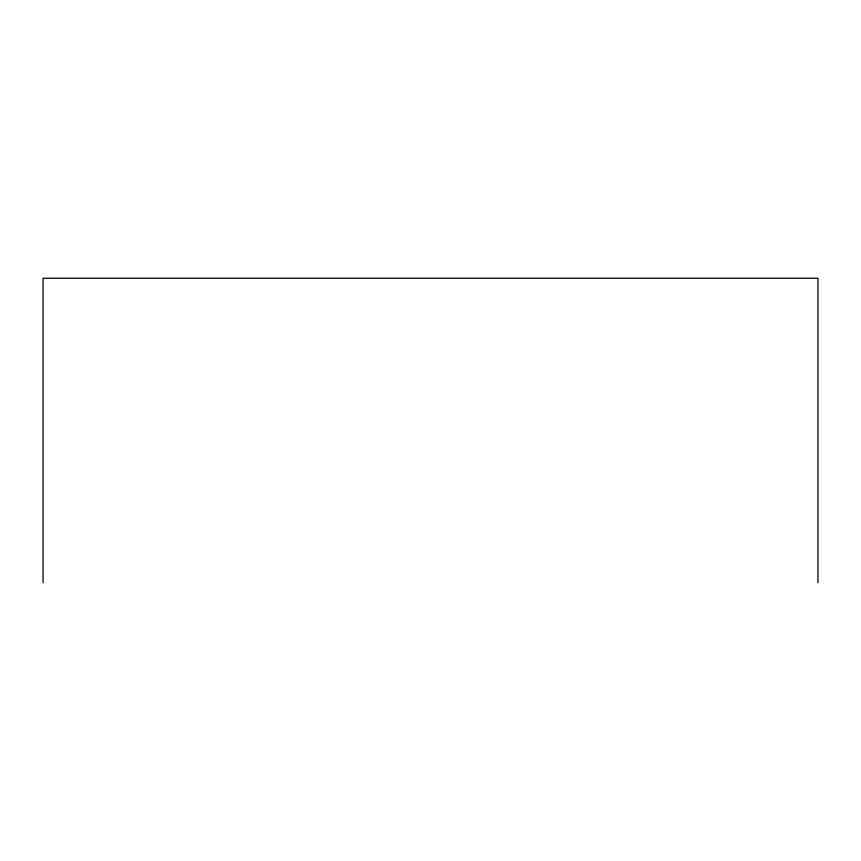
<?xml version="1.0" encoding="UTF-8"?>
<svg xmlns="http://www.w3.org/2000/svg" width="861" height="861" viewBox="0 0 861 861"><rect width="100%" height="100%" fill="white"/><g stroke="black" fill="none" stroke-linecap="round" stroke-linejoin="round"><path stroke-width="1.29" d="M817.95 582.746L817.95 278.254L43.05 278.254L43.05 582.746"/></g></svg>
